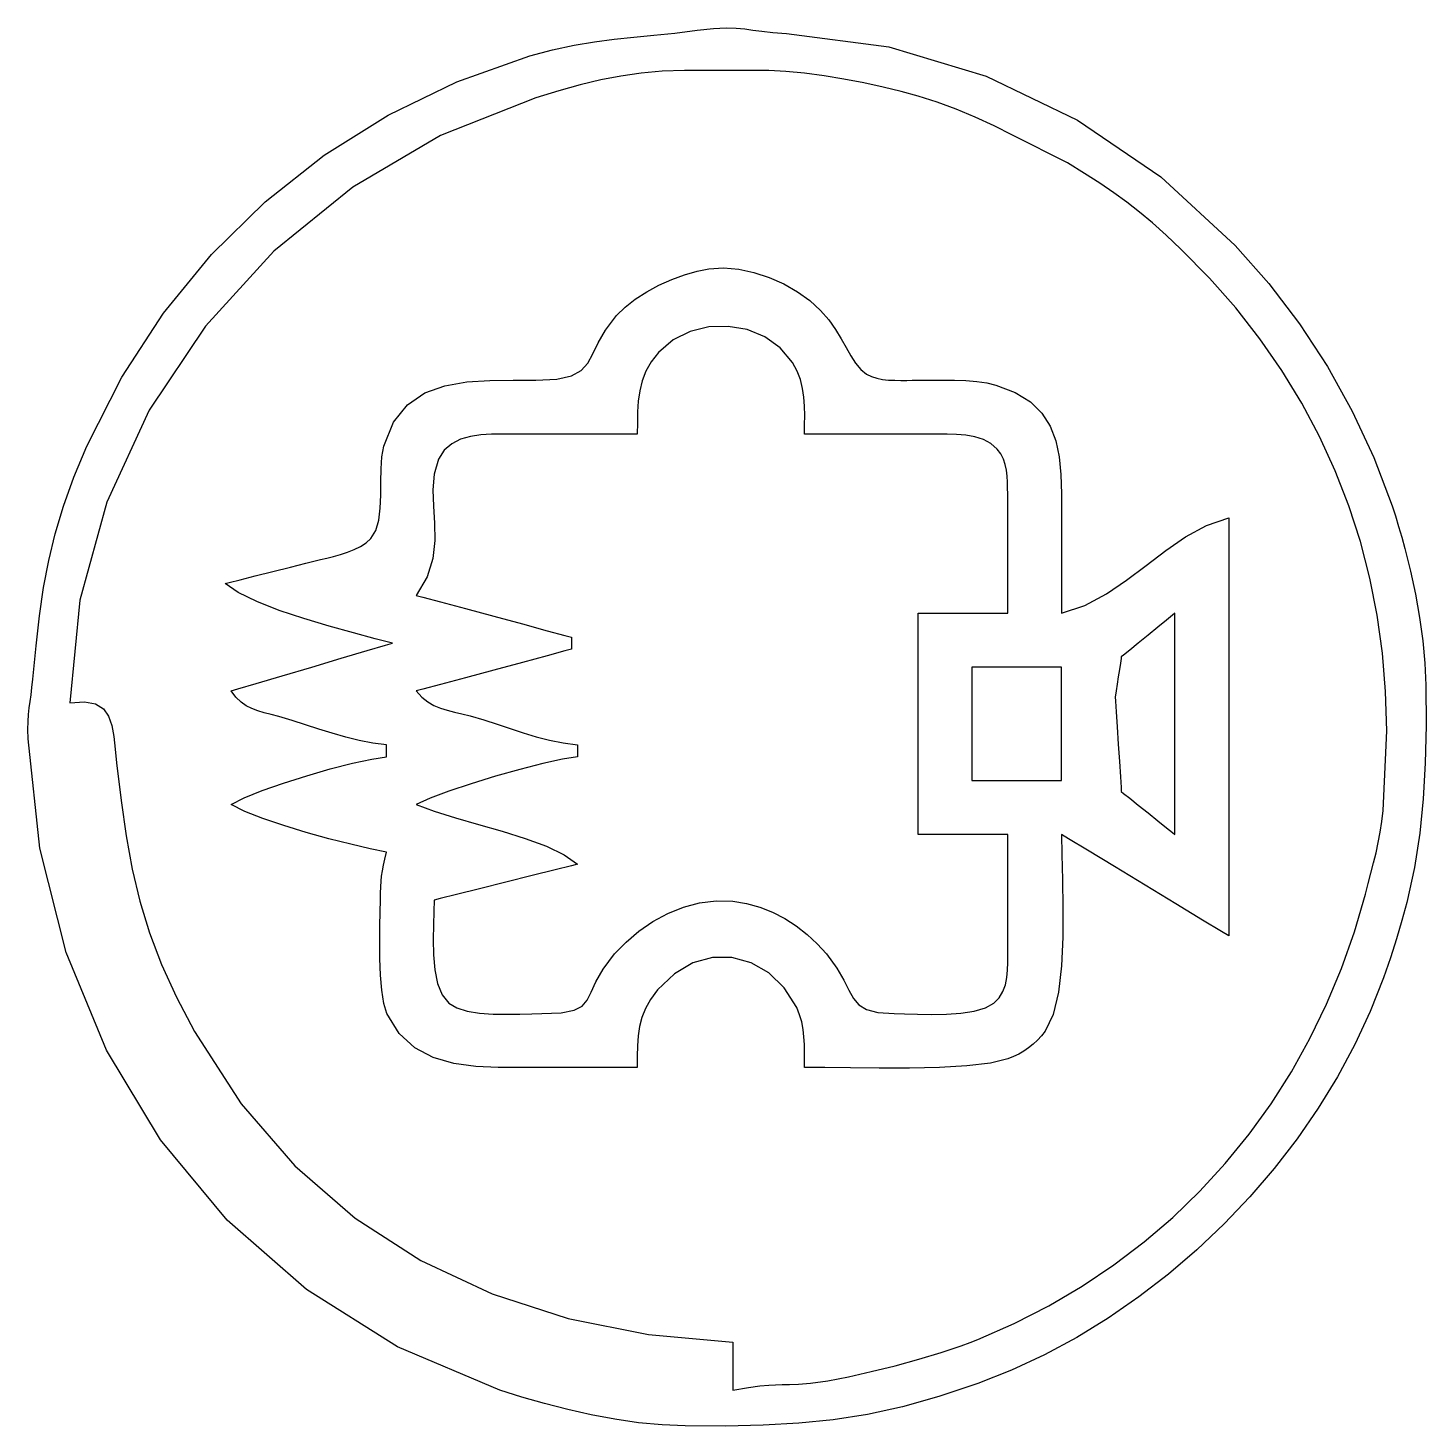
# Model space of a CAD drawing. Extents: x 2.8 to 68.9, y 19.3 to 85.4.
import ezdxf

# ---------------------------------------------------------------- set-up
doc = ezdxf.new("R2010")
doc.units = 0
doc.layers.get('0').update_dxf_attribs({"linetype": 'CONTINUOUS'})

msp = doc.modelspace()

# ---------------------------------------------------------------- linework, layer by layer
at = {"color": 7}
for points in [[(38.664444, 85.101232), (43.496244, 84.465345), (48.094547, 83.079066), (52.396517, 81.010096), (56.339317, 78.326135), (59.860104, 75.094884), (61.442608, 73.29518), (62.896044, 71.384042), (64.212557, 69.369931), (65.384296, 67.26131), (66.403403, 65.066642), (67.262022, 62.794388), (67.419643, 62.312784), (67.573404, 61.815463), (67.722485, 61.304432), (67.866065, 60.781702), (68.13346, 59.70918), (68.369036, 58.613971), (68.56625, 57.512148), (68.718551, 56.419781), (68.819389, 55.35295), (68.862222, 54.327721), (68.869306, 52.413555), (68.833732, 50.637005), (68.740082, 48.955771), (68.572944, 47.327552), (68.316904, 45.710049), (67.956554, 44.060962), (67.732444, 43.211355), (67.476477, 42.33799), (67.186728, 41.435579), (66.861267, 40.498832), (66.234146, 38.912267), (65.506656, 37.353257), (64.683998, 35.827005), (63.771374, 34.338714), (62.773983, 32.893584), (61.697029, 31.496816), (60.545712, 30.153607), (59.325228, 28.86916), (58.040781, 27.648676), (56.697572, 26.497359), (55.300804, 25.420405), (53.855674, 24.423014), (52.367383, 23.51039), (50.841131, 22.687732), (49.282121, 21.960242), (47.695556, 21.333121), (45.856398, 20.717911), (44.133426, 20.237834), (42.484339, 19.877484), (40.866836, 19.621444), (39.238617, 19.454303), (37.557383, 19.360653), (35.780833, 19.325076), (33.866667, 19.332166), (32.777108, 19.377493), (31.668994, 19.48364), (30.551024, 19.643962), (29.431897, 19.851807), (28.320311, 20.100533), (27.224963, 20.383489), (26.154553, 20.694026), (25.117778, 21.025499), (20.278631, 23.073098), (15.976027, 25.769389), (12.235067, 29.046839), (9.080853, 32.83791), (6.538488, 37.075068), (4.633075, 41.690781), (3.389715, 46.617509), (2.833511, 51.787721), (2.823992, 52.231019), (2.83144, 52.608901), (2.852711, 52.941138), (2.884665, 53.247516), (2.924159, 53.547806), (2.968053, 53.861789), (3.013203, 54.209244), (3.056467, 54.609944), (3.211095, 56.170415), (3.374425, 57.596193), (3.565525, 58.928251), (3.803462, 60.207552), (4.107304, 61.475069), (4.496118, 62.771771), (4.988972, 64.138629), (5.604933, 65.61661), (7.258358, 68.874356), (9.225721, 71.894208), (11.487492, 74.658711), (14.02414, 77.15041), (16.816134, 79.351851), (19.843944, 81.245579), (23.088039, 82.814139), (26.528889, 84.040077), (27.61066, 84.331372), (28.620861, 84.547989), (29.58185, 84.707323), (30.515983, 84.826771), (31.445618, 84.92373), (32.393114, 85.015595), (33.380827, 85.119764), (34.431111, 85.253632), (35.204868, 85.332859), (35.802578, 85.363567), (36.277324, 85.355978), (36.682186, 85.320309), (37.070247, 85.26678), (37.494588, 85.205612), (38.008295, 85.147023), (38.664444, 85.101232), (38.664444, 85.101232)], [(44.873333, 82.146366), (44.080405, 82.360673), (43.217262, 82.569655), (42.306296, 82.76693), (41.369897, 82.946113), (40.430456, 83.100823), (39.51036, 83.224675), (38.632006, 83.311288), (37.817778, 83.354277), (37.69651, 83.354277), (37.376806, 83.354277), (36.92481, 83.354277), (36.406667, 83.354277), (35.888524, 83.354277), (35.436528, 83.354277), (35.116824, 83.354277), (34.995556, 83.354277), (33.842158, 83.360788), (32.782493, 83.319044), (31.788309, 83.229213), (30.831367, 83.091459), (29.883419, 82.905947), (28.916224, 82.672844), (27.901536, 82.392314), (26.811111, 82.064521), (22.317792, 80.28209), (18.168496, 77.84283), (14.440021, 74.81937), (11.209161, 71.284338), (8.552711, 67.310362), (6.547467, 62.970071), (5.270224, 58.336093), (4.797778, 53.481055), (5.498483, 53.532958), (6.018212, 53.435369), (6.386865, 53.205228), (6.634339, 52.85946), (6.790531, 52.415005), (6.88534, 51.888794), (6.948664, 51.297758), (7.0104, 50.658832), (7.219338, 48.865056), (7.45953, 47.198875), (7.751118, 45.625961), (8.114242, 44.111982), (8.569044, 42.622611), (9.135666, 41.123514), (9.834248, 39.580366), (10.684933, 37.958832), (12.900168, 34.541782), (15.438526, 31.611302), (18.276259, 29.150191), (21.389622, 27.141255), (24.754869, 25.567293), (28.348251, 24.411107), (32.146026, 23.655503), (36.124444, 23.283277), (36.124444, 23.186263), (36.124444, 22.930499), (36.124444, 22.568902), (36.124444, 22.154388), (36.124444, 21.739874), (36.124444, 21.378277), (36.124444, 21.122513), (36.124444, 21.025499), (36.857164, 21.148613), (37.402558, 21.22354), (37.815131, 21.262681), (38.459833, 21.283199), (38.800969, 21.289408), (39.2273, 21.309446), (39.793333, 21.355699), (40.613381, 21.467247), (41.588047, 21.651725), (42.663979, 21.893414), (43.787836, 22.176613), (44.906269, 22.485607), (45.965931, 22.80469), (46.913475, 23.118149), (47.328531, 23.267862), (47.695556, 23.410277), (49.40668, 24.161973), (51.049674, 25.001333), (52.622938, 25.925664), (54.124888, 26.932278), (55.553926, 28.01848), (56.908466, 29.181583), (58.18691, 30.418893), (59.387672, 31.727719), (60.509158, 33.105367), (61.549777, 34.549151), (62.507935, 36.056378), (63.382042, 37.624354), (64.170509, 39.250391), (64.871741, 40.931795), (65.484146, 42.665876), (66.006133, 44.449944), (66.073497, 44.704598), (66.139955, 44.954712), (66.269176, 45.444334), (66.391846, 45.924831), (66.506019, 46.402216), (66.609742, 46.882513), (66.70106, 47.371737), (66.778028, 47.875912), (66.838689, 48.401055), (67.017172, 52.170209), (66.961893, 54.015609), (66.809761, 55.832937), (66.560395, 57.62073), (66.213411, 59.377526), (65.768434, 61.101861), (65.225083, 62.792271), (64.582974, 64.447294), (63.841732, 66.065465), (63.000972, 67.645321), (62.060314, 69.185398), (61.01938, 70.684234), (59.877788, 72.140364), (58.635158, 73.552326), (57.291111, 74.918655), (56.590621, 75.579369), (55.946455, 76.155185), (55.334766, 76.667038), (54.731708, 77.135863), (54.113438, 77.582595), (53.456109, 78.02817), (52.735872, 78.493523), (51.928889, 78.999588), (51.076321, 79.425246), (50.213528, 79.863377), (49.341425, 80.303128), (48.460928, 80.733648), (47.572953, 81.144085), (46.678418, 81.523584), (45.778239, 81.861296), (44.873333, 82.146366), (44.873333, 82.146366)], [(16.651111, 60.254388), (16.942467, 60.32404), (17.258462, 60.402025), (17.587488, 60.491918), (17.917936, 60.597288), (18.238198, 60.721708), (18.536664, 60.86875), (18.801727, 61.041986), (19.021778, 61.244988), (19.253437, 61.62811), (19.392856, 62.11657), (19.463946, 62.681031), (19.490619, 63.292157), (19.496788, 63.920614), (19.506364, 64.537066), (19.543257, 65.112177), (19.631378, 65.61661), (20.087817, 66.748276), (20.747655, 67.566938), (21.572196, 68.122868), (22.522744, 68.466338), (23.560606, 68.64762), (24.647084, 68.716986), (25.743484, 68.724707), (26.811111, 68.721055), (27.812212, 68.779328), (28.501137, 68.935445), (28.959147, 69.186684), (29.267503, 69.530327), (29.507462, 69.963659), (29.760288, 70.483973), (30.107241, 71.088557), (30.629578, 71.774699), (31.034451, 72.175829), (31.515358, 72.553809), (32.054408, 72.902419), (32.633708, 73.215444), (33.235367, 73.486664), (33.841487, 73.709862), (34.434182, 73.87882), (34.995556, 73.987321), (35.683594, 74.028051), (36.398287, 73.966551), (37.122111, 73.813043), (37.837533, 73.577746), (38.527028, 73.270879), (39.173063, 72.902662), (39.758112, 72.483314), (40.264644, 72.023055), (40.656214, 71.572894), (40.977335, 71.122662), (41.246196, 70.682877), (41.480994, 70.264062), (41.699922, 69.876737), (41.92117, 69.531425), (42.162933, 69.238646), (42.4434, 69.008921), (42.667383, 68.896028), (42.921033, 68.816262), (43.195864, 68.764033), (43.483389, 68.733755), (43.775136, 68.719864), (44.06265, 68.716821), (44.337464, 68.719079), (44.591111, 68.721055), (45.045991, 68.72351), (45.543038, 68.729039), (46.066741, 68.73172), (46.601592, 68.725641), (47.132076, 68.704878), (47.642684, 68.663509), (48.117901, 68.595616), (48.542222, 68.495277), (49.459047, 68.140757), (50.178231, 67.69747), (50.723049, 67.168722), (51.116794, 66.557821), (51.382744, 65.868075), (51.544186, 65.102789), (51.624397, 64.265273), (51.646667, 63.358832), (51.646667, 63.116298), (51.646667, 62.476888), (51.646667, 61.572895), (51.646667, 60.53661), (51.646667, 59.500324), (51.646667, 58.596332), (51.646667, 57.956921), (51.646667, 57.714388), (52.748694, 58.089456), (53.766816, 58.627907), (54.726665, 59.275099), (55.653869, 59.976399), (56.574063, 60.67717), (57.512876, 61.322775), (58.49594, 61.858579), (59.548889, 62.229944), (59.548889, 61.381072), (59.548889, 59.143138), (59.548889, 55.979162), (59.548889, 52.352166), (59.548889, 48.72517), (59.548889, 45.561194), (59.548889, 43.323259), (59.548889, 42.474388), (59.209342, 42.680543), (58.314167, 43.224041), (57.048578, 43.992436), (55.597778, 44.873277), (54.146981, 45.754118), (52.881389, 46.522513), (51.986217, 47.066011), (51.646667, 47.272166), (51.662302, 46.315252), (51.69349, 45.132348), (51.716604, 43.807298), (51.708053, 42.423941), (51.644189, 41.066116), (51.501413, 39.817664), (51.256111, 38.762421), (50.884669, 37.984232), (50.705481, 37.75559), (50.514781, 37.547319), (50.312176, 37.358365), (50.097267, 37.187666), (49.86966, 37.034165), (49.628956, 36.896802), (49.374758, 36.774518), (49.106667, 36.666255), (48.286664, 36.465916), (47.181115, 36.334562), (45.878583, 36.259163), (44.467639, 36.226694), (43.036848, 36.224154), (41.674785, 36.238462), (40.470018, 36.256609), (39.511111, 36.265499), (39.511676, 36.621054), (39.511582, 36.98111), (39.504414, 37.343015), (39.48384, 37.704127), (39.443564, 38.061798), (39.377256, 38.413388), (39.278605, 38.756243), (39.1414, 39.087721), (38.547698, 40.022918), (37.815486, 40.733122), (36.981407, 41.212143), (36.082111, 41.453802), (35.154241, 41.451826), (34.234439, 41.200203), (33.35935, 40.69266), (32.565622, 39.923014), (32.235473, 39.473454), (31.991873, 39.041157), (31.821631, 38.616402), (31.711547, 38.189464), (31.648428, 37.75062), (31.619074, 37.290146), (31.610297, 36.798318), (31.608889, 36.265499), (31.414861, 36.265499), (30.903333, 36.265499), (30.180139, 36.265499), (29.351111, 36.265499), (28.522083, 36.265499), (27.798889, 36.265499), (27.287361, 36.265499), (27.093333, 36.265499), (26.086913, 36.256355), (25.036374, 36.25692), (23.976971, 36.308916), (22.943961, 36.454342), (21.972599, 36.735103), (21.09814, 37.193104), (20.35584, 37.870243), (19.780956, 38.808321), (19.634272, 39.28644), (19.535643, 39.908062), (19.476503, 40.628835), (19.448286, 41.404413), (19.442427, 42.190441), (19.45036, 42.942569), (19.463518, 43.616445), (19.473333, 44.167721), (19.479325, 44.502612), (19.490047, 44.79474), (19.507316, 45.05796), (19.532953, 45.306135), (19.568776, 45.553119), (19.616605, 45.812769), (19.678259, 46.098943), (19.755556, 46.425499), (18.997381, 46.588031), (18.073247, 46.806059), (17.043411, 47.068932), (15.968133, 47.366005), (14.907672, 47.686623), (13.922287, 48.020142), (13.072236, 48.35591), (12.417778, 48.683277), (13.033689, 48.995942), (13.885377, 49.340457), (14.897999, 49.696548), (15.996708, 50.043941), (17.106663, 50.362361), (18.153018, 50.631536), (19.06093, 50.831191), (19.755556, 50.941055), (19.755556, 50.965298), (19.755556, 51.029238), (19.755556, 51.119636), (19.755556, 51.223266), (19.755556, 51.326895), (19.755556, 51.417293), (19.755556, 51.481234), (19.755556, 51.505477), (19.113494, 51.587479), (18.472456, 51.71118), (17.832938, 51.867754), (17.195439, 52.048373), (16.560454, 52.24421), (15.928481, 52.446436), (15.300016, 52.646222), (14.675556, 52.834766), (14.315305, 52.933524), (13.985426, 53.020739), (13.681877, 53.10969), (13.400617, 53.213649), (13.13761, 53.345907), (12.888824, 53.519773), (12.650225, 53.748536), (12.417778, 54.045499), (12.7452, 54.142513), (13.608403, 54.398277), (14.828793, 54.759874), (16.227778, 55.174388), (17.626762, 55.588902), (18.847153, 55.950499), (19.710356, 56.206263), (20.037778, 56.303277), (19.219118, 56.516453), (18.198615, 56.786317), (17.05303, 57.104469), (15.859125, 57.462505), (14.693663, 57.852028), (13.633406, 58.264634), (12.755116, 58.691924), (12.135556, 59.125499), (12.329583, 59.174005), (12.841111, 59.301888), (13.564306, 59.482685), (14.393333, 59.689944), (15.222361, 59.897202), (15.945556, 60.077999), (16.457083, 60.205881), (16.651111, 60.254388), (16.651111, 60.254388)], [(38.943844, 69.556432), (38.359187, 70.254221), (37.627323, 70.773648), (36.792335, 71.112827), (35.898314, 71.269874), (34.989344, 71.242902), (34.10951, 71.030028), (33.3029, 70.629366), (32.6136, 70.039031), (32.270855, 69.599729), (32.016878, 69.150869), (31.838305, 68.691095), (31.721778, 68.219051), (31.653934, 67.73338), (31.621411, 67.232728), (31.610856, 66.715738), (31.608889, 66.181055), (31.354228, 66.181055), (30.682847, 66.181055), (29.733655, 66.181055), (28.645556, 66.181055), (27.557457, 66.181055), (26.608264, 66.181055), (25.936884, 66.181055), (25.682222, 66.181055), (25.217305, 66.182322), (24.724078, 66.17638), (24.221325, 66.145435), (23.727833, 66.071694), (23.262387, 65.937362), (22.843772, 65.724648), (22.490774, 65.415758), (22.222178, 64.992899), (22.00759, 64.283375), (21.948511, 63.54263), (21.978993, 62.772781), (22.033089, 61.975944), (22.044852, 61.154236), (21.948334, 60.309774), (21.677588, 59.444676), (21.166667, 58.561055), (21.481962, 58.476168), (22.313194, 58.252374), (23.488385, 57.935978), (24.835556, 57.573277), (26.182726, 57.210576), (27.357917, 56.89418), (28.189149, 56.670386), (28.504444, 56.585499), (28.504444, 56.561256), (28.504444, 56.497316), (28.504444, 56.406917), (28.504444, 56.303288), (28.504444, 56.199659), (28.504444, 56.10926), (28.504444, 56.04532), (28.504444, 56.021077), (28.189149, 55.93619), (27.357917, 55.712397), (26.182726, 55.396), (24.835556, 55.033277), (23.488385, 54.670576), (22.313194, 54.35418), (21.481962, 54.130386), (21.166667, 54.045499), (21.431614, 53.750814), (21.708798, 53.526343), (21.999608, 53.358161), (22.305433, 53.232346), (22.627663, 53.134974), (22.967685, 53.052122), (23.32689, 52.969863), (23.706667, 52.874277), (24.354631, 52.683732), (24.984604, 52.480224), (25.603729, 52.273011), (26.21915, 52.071355), (26.838011, 51.884515), (27.467454, 51.721752), (28.114625, 51.592328), (28.786667, 51.505499), (28.786667, 51.481256), (28.786667, 51.417316), (28.786667, 51.326917), (28.786667, 51.223288), (28.786667, 51.119659), (28.786667, 51.02926), (28.786667, 50.96532), (28.786667, 50.941077), (28.08223, 50.828205), (27.149557, 50.62124), (26.067329, 50.343037), (24.914225, 50.016447), (23.768926, 49.664324), (22.710113, 49.309525), (21.816467, 48.974897), (21.166667, 48.683277), (22.01545, 48.368466), (23.016104, 48.058155), (24.10751, 47.744668), (25.22855, 47.420332), (26.318104, 47.077478), (27.315054, 46.708427), (28.158281, 46.30551), (28.786667, 45.861055), (28.495625, 45.788295), (27.728333, 45.596471), (26.643542, 45.325273), (25.4, 45.014388), (24.156458, 44.703503), (23.071667, 44.432305), (22.304375, 44.240481), (22.013333, 44.167721), (22.002403, 43.634649), (21.981984, 42.998223), (21.970627, 42.299292), (21.986886, 41.578699), (22.049314, 40.877284), (22.176462, 40.235894), (22.386884, 39.695374), (22.699134, 39.296566), (23.077335, 39.075803), (23.576239, 38.925765), (24.159935, 38.833865), (24.792517, 38.787507), (25.438067, 38.774102), (26.060665, 38.781016), (26.624393, 38.795692), (27.093333, 38.805499), (28.014993, 38.847116), (28.623551, 38.96222), (29.005428, 39.158421), (29.247042, 39.443321), (29.434813, 39.82453), (29.65516, 40.309656), (29.994507, 40.906302), (30.539267, 41.622077), (31.081723, 42.186047), (31.686985, 42.700078), (32.345892, 43.153121), (33.049281, 43.534132), (33.787992, 43.832063), (34.552865, 44.03587), (35.334736, 44.134504), (36.124444, 44.116921), (36.766026, 44.014466), (37.390476, 43.840211), (37.993628, 43.600141), (38.571311, 43.300241), (39.119361, 42.946498), (39.633612, 42.544898), (40.109896, 42.101431), (40.544044, 41.622077), (41.035656, 40.958276), (41.36756, 40.38784), (41.606529, 39.908618), (41.819336, 39.518463), (42.072758, 39.215224), (42.433567, 38.99675), (42.968537, 38.860891), (43.744444, 38.805499), (44.236575, 38.793392), (44.838806, 38.77787), (45.509894, 38.771124), (46.208597, 38.785405), (46.893675, 38.83288), (47.523885, 38.925765), (48.057985, 39.076266), (48.454733, 39.29658), (48.70303, 39.5538), (48.880051, 39.846208), (48.997608, 40.166132), (49.067508, 40.505902), (49.101556, 40.857842), (49.111546, 41.21428), (49.109289, 41.567543), (49.106667, 41.909944), (49.106667, 42.140353), (49.106667, 42.747791), (49.106667, 43.606585), (49.106667, 44.591055), (49.106667, 45.575525), (49.106667, 46.434319), (49.106667, 47.041757), (49.106667, 47.272166), (48.924766, 47.272166), (48.445208, 47.272166), (47.767215, 47.272166), (46.99, 47.272166), (46.212785, 47.272166), (45.534792, 47.272166), (45.055234, 47.272166), (44.873333, 47.272166), (44.873333, 47.720854), (44.873333, 48.903763), (44.873333, 50.57615), (44.873333, 52.493277), (44.873333, 54.410404), (44.873333, 56.082791), (44.873333, 57.2657), (44.873333, 57.714388), (45.055234, 57.714388), (45.534792, 57.714388), (46.212785, 57.714388), (46.99, 57.714388), (47.767215, 57.714388), (48.445208, 57.714388), (48.924766, 57.714388), (49.106667, 57.714388), (49.106667, 57.956921), (49.106667, 58.596332), (49.106667, 59.500324), (49.106667, 60.53661), (49.106667, 61.572895), (49.106667, 62.476888), (49.106667, 63.116298), (49.106667, 63.358832), (49.102941, 63.630587), (49.095829, 63.909386), (49.078811, 64.190633), (49.045309, 64.46973), (48.988788, 64.74208), (48.902699, 65.003086), (48.780494, 65.24815), (48.6156, 65.472677), (48.315143, 65.733931), (47.957139, 65.922292), (47.556539, 66.049535), (47.128289, 66.127432), (46.687339, 66.167759), (46.248636, 66.182288), (45.827134, 66.182796), (45.437778, 66.181055), (45.183117, 66.181055), (44.511736, 66.181055), (43.562544, 66.181055), (42.474444, 66.181055), (41.386345, 66.181055), (40.437153, 66.181055), (39.765772, 66.181055), (39.511111, 66.181055), (39.514046, 66.623234), (39.516022, 67.060486), (39.507132, 67.492379), (39.477134, 67.918485), (39.415918, 68.338373), (39.313358, 68.751614), (39.159338, 69.157777), (38.943844, 69.556432), (38.943844, 69.556432)], [(54.474533, 55.654166), (54.462172, 55.572917), (54.429561, 55.358716), (54.38346, 55.055877), (54.330608, 54.708721), (54.277757, 54.361565), (54.231653, 54.058727), (54.199045, 53.844526), (54.186667, 53.763277), (54.199028, 53.571309), (54.231636, 53.065217), (54.27774, 52.349708), (54.330592, 51.529488), (54.383443, 50.709268), (54.429544, 49.993759), (54.462155, 49.487667), (54.474516, 49.295699), (54.583415, 49.208749), (54.870508, 48.979523), (55.276403, 48.655441), (55.741694, 48.283932), (56.206985, 47.912424), (56.612877, 47.588342), (56.899974, 47.359116), (57.008889, 47.272166), (57.008889, 47.720854), (57.008889, 48.903763), (57.008889, 50.57615), (57.008889, 52.493277), (57.008889, 54.410404), (57.008889, 56.082791), (57.008889, 57.2657), (57.008889, 57.714388), (56.899991, 57.625863), (56.612894, 57.39248), (56.207002, 57.06252), (55.741711, 56.684277), (55.27642, 56.306034), (54.870525, 55.976077), (54.583432, 55.74269), (54.474533, 55.654166), (54.474533, 55.654166)], [(47.413333, 55.174388), (47.413333, 54.943979), (47.413333, 54.336541), (47.413333, 53.477747), (47.413333, 52.493277), (47.413333, 51.508807), (47.413333, 50.650013), (47.413333, 50.042575), (47.413333, 49.812166), (47.595234, 49.812166), (48.074792, 49.812166), (48.752785, 49.812166), (49.53, 49.812166), (50.307215, 49.812166), (50.985208, 49.812166), (51.464766, 49.812166), (51.646667, 49.812166), (51.646667, 50.042575), (51.646667, 50.650013), (51.646667, 51.508807), (51.646667, 52.493277), (51.646667, 53.477747), (51.646667, 54.336541), (51.646667, 54.943979), (51.646667, 55.174388), (51.464766, 55.174388), (50.985208, 55.174388), (50.307215, 55.174388), (49.53, 55.174388), (48.752785, 55.174388), (48.074792, 55.174388), (47.595234, 55.174388), (47.413333, 55.174388), (47.413333, 55.174388)]]:
    msp.add_lwpolyline(points, dxfattribs=at)

doc.saveas('drawing.dxf')
